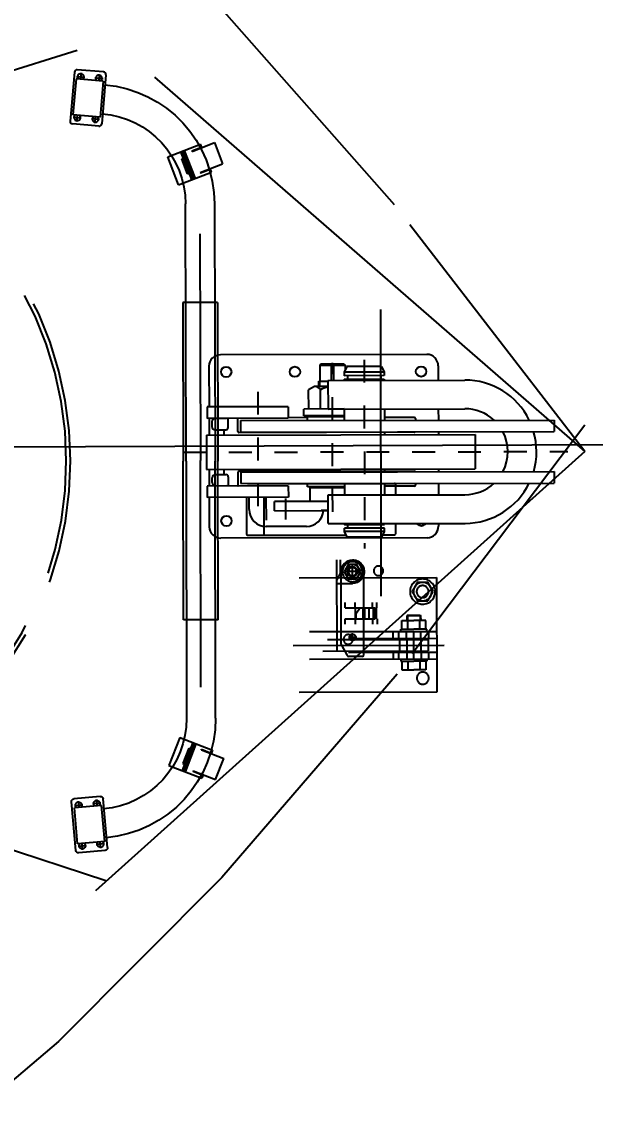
# Model space of a CAD drawing. Header units: millimetres. Extents: x -4 to 3776, y -4 to 4079.
# Drawn here: x 353.024 to 355.525, y 168.958 to 173.715 of the extents above; entities that cross this region are included whole.
import ezdxf
from ezdxf import colors
from ezdxf.entities.mleader import LeaderData, LeaderLine
from ezdxf.math import Vec2, Vec3

# ---------------------------------------------------------------- set-up
doc = ezdxf.new("R2010")
doc.units = ezdxf.units.MM
for name, pattern in [('ACAD_ISO02W100', [15, 12, -3]), ('CENTER', [2, 1.25, -0.25, 0.25, -0.25]), ('CENTER2', [1.125, 0.75, -0.125, 0.125, -0.125]), ('HIDDEN2', [0.1875, 0.125, -0.0625]), ('PHANTOM', [2.5, 1.25, -0.25, 0.25, -0.25, 0.25, -0.25]), ('点划线-1', [7, 5, -1, 0, -1])]:
    doc.linetypes.add(name, pattern=pattern)
doc.layers.add('03-input', color=3, linetype='Continuous')
doc.layers.add('BK_kedu', color=255, linetype='Continuous')
doc.styles.get("Standard").update_dxf_attribs({"font": 'arial.ttf'})

# ---------------------------------------------------------------- blocks, each defined once
blk = doc.blocks.new('pipe support-p')
at = {"layer": '03-input', "color": 0, "linetype": 'Continuous'}
for p, q in [((-30, 32), (-30, 3)), ((-27, 35), (27, 35)), ((-26.8465131942321, 27.5), (-20, 27.5)), ((-22.5, 32.16772810541443), (-22.5, 23.20107844975428)), ((-20, 32.5), (-20, 2.5)), ((-20, 32.5), (20, 32.5)), ((20, 32.5), (20, 2.5)), ((26.84651319423574, 27.5), (20, 27.5)), ((22.5, 32.16772810541443), (22.5, 23.20107844975428)), ((30, 32), (30, 3)), ((-27, 0), (27, 0)), ((-26.8465131942321, 7.5), (-20, 7.5)), ((-22.5, 2.832271894585574), (-22.5, 11.798921550253)), ((-20, 2.5), (20, 2.5)), ((26.84651319423574, 7.5), (20, 7.5)), ((22.5, 2.832271894585574), (22.5, 11.798921550253))]:
    blk.add_line(p, q, dxfattribs=at)
for centre, radius, start, end in [((-27, 32), 3, 90, 180), ((-22.5, 27.5), 3.5, 44.41530859717057, 315.5846914028294), ((22.5, 27.5), 3.5, 224.4153085971706, 135.5846914028294), ((27, 32), 3, 0, 90), ((-27, 3), 3, 180, 270), ((-22.5, 7.5), 3.5, 44.41530859717057, 315.5846914028294), ((22.5, 7.5), 3.5, 224.4153085971706, 135.5846914028294), ((27, 3), 3, 270, 0)]:
    blk.add_arc(centre, radius, start, end, dxfattribs=at)
blk = doc.blocks.new('hook-b')
at = {"layer": '03-input', "color": 0, "linetype": 'Continuous'}
for p, q in [((192.314045532672, 85), (12.31404134821423, 85)), ((192.3140455326757, 84.99999999999636), (12.31404134821423, 84.99999999999636)), ((98.97912000494034, 75.8499999999949), (99.97912000494034, 76.8499999999949)), ((99.97912000494034, 76.8499999999949), (120.0207505652834, 76.84999999999854)), ((108.9999352851119, 76.8499999999949), (108.9999352851119, 62.49999999999272)), ((110.9999352851119, 76.84999999999854), (110.9999352851119, 62.49999999999454)), ((120.0207505652834, 76.84999999999854), (121.0207505652834, 75.84999999999854)), ((2.314041348214232, 74.99999999999636), (2.314041348214232, 39.50000000000182)), ((98.97912000494034, 75.8499999999949), (98.97912000494034, 61.84999999999854)), ((98.97912000494034, 75.8499999999949), (121.0207505652834, 75.8499999999949)), ((122.629296683328, 74.49999999999636), (120.2292966833302, 69.50000000000182)), ((120.2292966833302, 69.50000000000182), (120.2292966833302, 66.5)), ((155.2292966833302, 69.50000000000182), (120.2292966833302, 69.50000000000182)), ((121.0207505652834, 75.84999999999854), (121.0207505652834, 71.14886225407281)), ((152.8292966833287, 74.49999999999818), (122.6292966833316, 74.49999999999818)), ((152.8292966833287, 74.49999999999818), (155.2292966833302, 69.50000000000182)), ((155.2292966833302, 69.50000000000182), (155.2292966833302, 66.50000000000182)), ((202.3140455326757, 74.99999999999636), (202.3140455326757, 62.49999999999454)), ((94.41147801698753, 57.14991900137647), (89.21532559428306, 54.14991900137647)), ((106.1060190200842, 57.14991900137466), (94.41147801698753, 57.14991900137466)), ((97.99993528511186, 61.84999999999854), (106.1060190200842, 61.84999999999854)), ((97.99993528511186, 57.14991900137466), (97.99993528511186, 61.84999999999854)), ((98.99993528511186, 57.14991900137466), (98.99993528511186, 61.84999999999854)), ((99.99993528511186, 61.84999999999854), (106.1060190200878, 61.84999999999854)), ((106.1060190200878, 62.49999999999454), (225.4093379683509, 62.49999999999818)), ((106.1060190200878, 62.49999999999454), (106.1060190200878, 37.49999999999818)), ((155.2292966833302, 66.50000000000182), (120.2292966833302, 66.5)), ((120.2292966833265, 63.49999999999818), (120.2292966833229, 62.49999999999454)), ((120.2292966833265, 63.49999999999818), (155.2292966833302, 63.49999999999091)), ((123.0392199801172, 66.50000000000364), (123.0392199801172, 63.50000000000182)), ((152.2292966833302, 66.50000000000364), (152.2292966833302, 63.50000000000182)), ((155.2292966833302, 63.50000000000182), (155.2292966833302, 62.49999999999636)), ((89.21532559428306, 37.49991900137684), (89.21532559428306, 54.14991900137647)), ((99.60763043969564, 37.49991900137502), (99.60763043969564, 54.14991900137647)), ((71.32318699267125, 39.50000000000182), (0.5266343605726433, 39.50000000000364)), ((0.5266343605726433, 39.50000000000364), (0.5266343605726433, 29.50000000000364)), ((71.32318699267125, 39.50000000000182), (71.32318699266762, 29.5)), ((71.32318699267125, 29.5), (0.5266343605726433, 29.50000000000364)), ((2.314041348214232, 29.50000000000182), (2.314041348214232, 15)), ((17.37719708510849, 29.50000000000364), (7.833262738447957, 29.50000000000364)), ((18.89704404769509, 21.50000000000364), (18.89704404769509, 29.50000000000364)), ((27.31404134821423, 18.00000000000364), (27.31404134821787, 29)), ((87.99993528511186, 29.99999999999818), (71.32318699266762, 29.99999999999818)), ((120.2292966833156, 37.49991900137502), (84.99993528511186, 37.49991900137684)), ((84.99993528511186, 31.49991900137502), (84.99993528511186, 37.49991900137502)), ((120.229296683312, 31.49991900137684), (84.99993528511186, 31.49991900137684)), ((120.2292966833083, 30.49999999999818), (87.99993528511186, 30.49999999999636)), ((87.99993528511186, 30.49999999999636), (87.99993528511186, 27.49999999999636)), ((93.99993528511186, 31.49991900137684), (120.2292966833083, 31.49991900137684)), ((93.99993528511186, 31.49991900137684), (93.9999352851155, 30.49999999999818)), ((106.1060190200878, 37.49999999999818), (225.4093379683509, 37.5)), ((120.2292966833156, 37.49999999999818), (120.2292966833083, 27.5)), ((155.2292966833229, 37.49999999999818), (155.2292966833193, 27.5)), ((181.3140413482179, 30), (155.2292966833229, 30)), ((182.3140413482179, 29), (182.3140413482142, 27.5)), ((202.3140455326757, 37.49999999999818), (202.3140455326757, 27.50000000000182)), ((4.833262738447957, 26.50000000000364), (4.833262738440681, 22.50000000000364)), ((7.833262738440681, 19.50000000000364), (16.89704404769509, 19.50000000000364)), ((15.08678740672622, 19.50000000000364), (15.08678740672622, 15)), ((29.81404134822151, 27.5), (303.3312953662753, 27.5)), ((29.81404134822151, 27.5), (29.81404134821787, 17.50000000000182)), ((303.3312953662753, 27.5), (303.3312953662753, 17.5)), ((-3.637978807091713e-12, 15), (234.3879185086298, 15)), ((-3.637978807091713e-12, 15), (0, -14.99999999999818)), ((181.3140413482142, 17), (28.31404134821423, 17.00000000000364)), ((181.3140413482142, 17), (28.31404134821423, 17.00000000000364)), ((29.81404134821787, 17.50000000000182), (303.3312953662753, 17.5)), ((155.2292966833193, 17.50000000000364), (155.2292966833193, 15.00000000000182)), ((202.3140455326757, 17.50000000000182), (202.3140455326757, 15.00000000000182)), ((234.3879185086298, 15), (234.3879185086298, -15)), ((0, -14.99999999999818), (234.3879185086298, -15)), ((2.314041348214232, -14.99999999999818), (2.314041348214232, -29.5)), ((15.08678740672985, -14.99999999999818), (15.08678740672985, -19.50000000000182)), ((27.31404134821423, -18.00000000000364), (27.31404134821787, -29)), ((181.3140413482142, -17), (28.31404134821423, -17.00000000000364)), ((181.3140413482142, -17), (28.31404134821423, -17.00000000000364)), ((29.81404134822151, -17.50000000000182), (303.3312953662753, -17.49999999999818)), ((29.81404134822151, -17.50000000000182), (29.81404134821787, -27.50000000000364)), ((155.229296683312, -14.99999999999818), (155.2292966833083, -17.49999999999818)), ((202.3140455326757, -14.99999999999818), (202.3140455326757, -17.5)), ((303.3312953662753, -17.49999999999818), (303.3312953662753, -27.50000000000182)), ((4.833262738447957, -26.50000000000364), (4.833262738440681, -22.50000000000364)), ((7.833262738440681, -19.50000000000364), (16.89704404769509, -19.50000000000364)), ((18.89704404769509, -21.50000000000364), (18.89704404769509, -29.50000000000364)), ((29.81404134821787, -27.50000000000364), (303.3312953662753, -27.50000000000182)), ((35.61404134821714, -27.50000000000182), (164.0140413482186, -27.50000000000182)), ((87.99993528511186, -30.50000000000364), (87.99993528511186, -27.50000000000364)), ((120.2292966832829, -27.50000000000182), (120.2292966832792, -37.5)), ((155.2292966833083, -27.50000000000182), (155.2292966833083, -37.5)), ((164.8140413482179, -28.30000000000109), (164.8140413482179, -37.5)), ((182.3140413482142, -27.50000000000364), (182.3140413482142, -29)), ((202.3140455326757, -27.50000000000364), (202.3140455326757, -37.50000000000182)), ((71.32318699267125, -29.50000000000364), (0.5266343605726433, -29.5)), ((0.5266343605726433, -29.5), (0.5266343605726433, -39.5)), ((17.37719708510849, -29.50000000000364), (7.833262738447957, -29.50000000000364)), ((71.32318699267125, -29.50000000000182), (71.32318699267125, -39.50000000000182)), ((120.2292966832792, -30.50000000000364), (87.99993528511186, -30.50000000000364)), ((89.99993528511186, -31.15000000000146), (120.2292966832792, -31.15000000000327)), ((89.99993528511186, -31.15000000000146), (89.99993528511186, -42.15000000000146)), ((89.99993528511186, -31.15000000000146), (89.99993528511186, -43.15000000000146)), ((93.99993528511186, -30.50000000000182), (93.99993528511186, -31.15000000000327)), ((106.1060190200878, -37.5), (225.4093379683618, -37.5)), ((106.1060190200878, -62.50000000000364), (106.1060190200878, -37.5)), ((181.3140413482142, -30), (155.2292966833083, -30)), ((71.32318699267125, -39.50000000000182), (0.5266343605726433, -39.50000000000364)), ((2.314041348214232, -39.50000000000364), (2.314041348214232, -65)), ((34.81404134821787, -39.50000000000364), (34.81404134821787, -71.70000000000073)), ((37.06367912231144, -50), (37.06367912231144, -39.50000000000364)), ((49.81404134821787, -39.50000000000364), (49.81404134821787, -72.50000000000182)), ((106.1060190200878, -43.15000000000146), (59.20084918127031, -43.15000000000146)), ((59.20084918127031, -51.15000000000146), (59.20084918127031, -43.15000000000146)), ((69.18799789806872, -58.95605574205365), (69.18799789806872, -40.55206994677246)), ((59.20084918127031, -51.15000000000146), (106.1060190200915, -51.14999999999964)), ((106.1060190200878, -51.15000000000146), (99.99993528511186, -51.15000000000146)), ((87.06367912231144, -65), (52.06367912231144, -65)), ((106.1060190200878, -62.50000000000364), (225.4093379683618, -62.50000000000182)), ((120.2292966832647, -62.50000000000364), (120.2292966832647, -63.5)), ((120.2292966832647, -63.5), (155.2292966832974, -63.49999999999091)), ((120.2292966833302, -69.50000000000182), (120.2292966833302, -66.5)), ((155.2292966833302, -66.50000000000182), (120.2292966833302, -66.5)), ((123.0392199801172, -66.50000000000364), (123.0392199801172, -63.50000000000182)), ((152.2292966833302, -66.50000000000364), (152.2292966833302, -63.50000000000182)), ((155.2292966833011, -62.50000000000364), (155.2292966832974, -63.49999999999091)), ((155.2292966833302, -69.50000000000182), (155.2292966833302, -66.50000000000182)), ((164.8140413482179, -62.50000000000364), (164.8140413482179, -71.70000000000073)), ((202.3140455326757, -62.50000000000364), (202.3140455326757, -65)), ((192.3140455326757, -75), (12.31404134821423, -75)), ((35.61404134821714, -72.50000000000182), (121.6692966833325, -72.50000000000182)), ((122.629296683328, -74.49999999999636), (120.2292966833302, -69.50000000000182)), ((155.2292966833302, -69.50000000000182), (120.2292966833302, -69.50000000000182)), ((152.8292966833287, -74.49999999999818), (122.6292966833316, -74.49999999999818)), ((152.8292966833287, -74.49999999999818), (155.2292966833302, -69.50000000000182)), ((153.7892966833278, -72.50000000000182), (164.0140413482186, -72.50000000000182))]:
    blk.add_line(p, q, dxfattribs=at)
at = {"layer": '03-input', "color": 0, "linetype": 'CENTER'}
for p, q in [((109.9999352851119, -52.24775181387304), (109.9999352851119, 77.8246253484831)), ((137.7292966833302, 80.45653313166804), (137.7292966833156, -84.23717798167672)), ((44.76992344760947, 52.7239251710489), (44.76992344760947, -51.12295016588723)), ((-20.53902839321017, 0), (315.2093335145437, 0))]:
    blk.add_line(p, q, dxfattribs=at)
at = {"layer": '03-input', "color": 0, "linetype": 'ACAD_ISO02W100'}
blk.add_line((51.81404134822151, -39.50000000000364), (51.81404134821787, -72.50000000000182), dxfattribs=at)
at = {"layer": '03-input', "color": 0, "linetype": 'Continuous'}
for centre in [(17.31404134821423, 69.99999999999636), (77.31404134821423, 69.99999999999636), (187.3140455326757, 69.99999999999636), (17.31404134821423, -60)]:
    blk.add_circle(centre, 4.5, dxfattribs=at)
for centre, radius, start, end in [((12.31404134821423, 74.99999999999636), 10, 90, 180), ((192.3140455326757, 74.99999999999636), 10, 0, 90), ((94.41147801698753, 51.14991900137466), 6.000000000000568, 29.99999999995821, 90), ((225.4093379683618, -1.818989403545856e-12), 62.5, 26.10388113733993, 90), ((109.9999352851082, 37.64991900137102), 19.5000000000043, 101.5187155150603, 122.2042275039485), ((7.833262738444319, 26.50000000000364), 3, 90, 180), ((28.31404134821787, 29), 1, 149.9999999998473, 180), ((181.3140413482179, 29), 1, 0, 90), ((225.4093379683618, 0), 37.5, 47.16657193395233, 90), ((7.833262738440681, 22.50000000000364), 3, 180, 270), ((16.89704404769145, 21.50000000000364), 2, 270, 0), ((28.31404134821423, 18.00000000000364), 1, 180, 270), ((181.3140413482142, 18), 1, 270, 330.0000000002223), ((225.4093379683618, 0), 37.5, 332.1818607153156, 27.81813928468435), ((225.4093379683618, -1.818989403545856e-12), 62.5, 343.739795291638, 16.26020470836198), ((28.31404134821423, -18.00000000000364), 1, 90, 180), ((181.3140413482179, -18), 1, 29.99999999995821, 90), ((7.833262738440681, -22.50000000000364), 3, 90, 180), ((7.833262738444319, -26.50000000000364), 3, 180, 270), ((16.89704404769145, -21.50000000000364), 2, 0, 90), ((164.0140413482186, -28.30000000000109), 0.8, 0, 90), ((225.4093379683618, 0), 37.5, 270, 312.8334280660476), ((225.4093379683618, -1.818989403545856e-12), 62.5, 270, 333.89611886266), ((28.31404134821787, -29.00000000000546), 1, 180, 210.0000000001527), ((181.3140413482142, -29), 1, 270, 0), ((52.06367912231144, -50), 15, 180, 270), ((87.06367912231144, -50), 15, 270, 355.603008952782), ((12.31404134821423, -65), 10, 180, 270), ((187.3140455326757, -60), 4.5, 213.7489885960005, 326.2510114039995), ((192.3140455326757, -65), 10, 270, 0), ((35.61404134821714, -71.70000000000073), 0.8, 180, 270), ((164.0140413482186, -71.70000000000073), 0.8, 270, 0)]:
    blk.add_arc(centre, radius, start, end, dxfattribs=at)
blk = doc.blocks.new('牵板A')
at = {"layer": '03-input', "color": 0, "linetype": 'CENTER2'}
for p, q in [((1063.431939478774, 387.9955075684092), (1063.431939478774, 402.0583715288184)), ((1070.954883284302, 395.0269395486129), (1055.908995673247, 395.0269395486129)), ((1063.431939478774, 317.9988419130867), (1063.431939478774, 327.0550371841408)), ((1067.822259218121, 322.5269395486129), (1059.041619739428, 322.5269395486129))]:
    blk.add_line(p, q, dxfattribs=at)
at = {"layer": '03-input', "color": 0, "linetype": 'Continuous'}
for p, q in [((1050.931939478774, 315.0311747086806), (1050.931939478774, 395.0269395486129)), ((1075.931939478774, 303.5269395486129), (1075.931939478774, 395.0269395486129)), ((1051.17099727893, 314.0829750626098), (1057.365585442043, 302.5787399025438)), ((1073.931939478774, 301.5269395486129), (1059.126527641887, 301.5269395486129))]:
    blk.add_line(p, q, dxfattribs=at)
for centre, radius in [((1063.431939478775, 395.0269395486129), 5.5), ((1063.431939478775, 322.5269395486129), 3.5)]:
    blk.add_circle(centre, radius, dxfattribs=at)
for centre, radius, start, end in [((1063.431939478775, 395.0269395486129), 12.5, 7.016477563892661e-15, 180), ((1052.931939478775, 315.0311747086807), 2, 180, 208.3007557660326), ((1059.126527641887, 303.5269395486129), 2, 208.3007557660326, 270), ((1073.931939478775, 303.5269395486129), 2, 270, 7.016477563892661e-15)]:
    blk.add_arc(centre, radius, start, end, dxfattribs=at)
blk = doc.blocks.new('A$C4EFE2257')
at = {"layer": '03-input', "color": 0, "linetype": 'Continuous'}
for p, q in [((4.00000084621206, 27.13407377918156), (4.00000084621206, 53.63284314425255)), ((29.00000084621206, 53.63284314425255), (4.00000084621206, 53.63284314425255)), ((29.00000084621206, 27.13407377918156), (29.00000084621206, 53.63284314425255)), ((8.462120604235679e-07, 38.70726038193425), (4.00000084621206, 38.70726038193425)), ((8.462120604235679e-07, -5.991061698296107e-06), (8.462120604235679e-07, 38.70726038193425)), ((3.50000084621206, 27.13407377918156), (3.50000084621206, 38.70726038193425)), ((29.00000084621206, 38.70726038193425), (33.00000084621206, 38.70726038193425)), ((29.50000084621206, 27.13407377918065), (29.50000084621206, 38.70726038193425)), ((33.00000084621206, -5.991061698296107e-06), (33.00000084621206, 38.70726038193425)), ((4.00000084621206, 27.13407377918156), (3.50000084621206, 27.13407377918156)), ((29.50000084621206, 27.13407377918065), (29.00000084621206, 27.13407377918065)), ((33.00000084621206, 19.49998023818989), (8.462120604235679e-07, 19.49998023818989)), ((8.462120604235679e-07, 17.58276871538692), (33.00000084621183, 17.58276871538692)), ((8.462120604235679e-07, 15.58276871538692), (33.00000084621183, 15.58276871538692)), ((7.50000084621206, 17.58276871538692), (7.500000846211833, 19.49998023818989)), ((7.500000846211833, 13.58276871538692), (7.500000846211833, 15.58276871538692)), ((7.500000846211833, 13.58276871538692), (25.50000084621183, 13.58276871538692)), ((25.50000084621183, 17.58276871538692), (25.50000084621183, 19.49998023818989)), ((25.50000084621183, 13.58276871538692), (25.50000084621183, 15.58276871538692)), ((8.462120604235679e-07, -5.991061698296107e-06), (33.00000084621206, -5.991061698296107e-06))]:
    blk.add_line(p, q, dxfattribs=at)
blk = doc.blocks.new('NJMFGNJ')
for p, q in [((337.3218131139005, 208.2713819684494), (323.9989806432751, 203.8297026958376)), ((324.109739512441, 207.4514320563328), (337.6650781262472, 203.2595949257381)), ((323.7729293347447, 207.3336474566821), (321.9020226449869, 205.6934408526037)), ((321.9020226449869, 205.6934408526037), (324.0449709144425, 203.7845175547864))]:
    blk.add_line(p, q)
at = {"color": 6, "linetype": '点划线-1'}
blk.add_line((321.4036271839041, 205.7220553450742), (354.054144681716, 205.7220553450742), dxfattribs=at)
at = {"layer": '03-input', "color": 0, "linetype": 'PHANTOM'}
for p, q in [((323.5135117613916, 206.7799762570116), (323.5156886815276, 205.657834684326)), ((323.6422874785041, 205.6580802820977), (323.6401105583662, 206.7802218547835)), ((323.5776974369857, 206.6493093738234), (323.5796161695819, 205.6602562724555)), ((323.5024769314959, 206.350148830492), (323.6528130029029, 206.3504404778465)), ((323.5024769314959, 206.350148830492), (323.5038200443112, 205.6578116595346)), ((323.6528130029029, 206.3504404778465), (323.6541561157177, 205.6581033068891)), ((322.7916833141613, 206.3160598879892), (322.794461517192, 204.8839737648835)), ((323.5051631571288, 204.9654744885767), (323.5038200443112, 205.6578116595346)), ((323.5178656016646, 204.5356931116394), (323.5156886815276, 205.657834684326)), ((323.5815349021776, 204.6712031710875), (323.5796161695819, 205.6602562724555)), ((323.6422874785041, 205.6580802820977), (323.6444643986384, 204.5359387094118)), ((323.6554992285359, 204.9657661359314), (323.6541561157177, 205.6581033068891)), ((322.9697194132824, 205.1663554158163), (322.9696058243127, 205.2249073594172)), ((322.9861981669714, 204.8293168185915), (322.9854306739347, 205.2249380591392)), ((323.1510675744844, 205.1471513920416), (322.5510687035237, 205.1459874126864)), ((322.5510687035237, 205.1459874126864), (322.5520386863212, 204.6459883535539)), ((322.9855995224026, 205.1379013862188), (322.9697194132824, 205.1663554158163)), ((322.9856302221245, 205.1220765365967), (322.9183746112311, 205.12194606278)), ((322.8117640994036, 205.014921104712), (322.8117180498218, 205.0386583791448)), ((322.8315451614314, 205.0149594793639), (322.8314991118496, 205.0386967537969)), ((322.9502315335947, 205.0151897272755), (322.9501854840142, 205.0389270017081)), ((322.8157203118095, 205.0149287796423), (322.815812410975, 204.9674542307769)), ((322.9502315335947, 205.0151897272755), (322.819676524215, 205.0149364545729)), ((322.819676524215, 205.0149364545729), (322.8197686233796, 204.967461905707)), ((322.8665568827938, 205.0110711737318), (322.866633632098, 204.9715090496771)), ((322.8741693585456, 205.0110859417006), (322.8742461078489, 204.9715238176459)), ((322.8886806626592, 205.0111140931845), (322.9045515618638, 204.987407518473)), ((322.9067131971349, 205.0151053030413), (322.9068052962995, 204.9676307541757)), ((322.8118561985673, 204.9674465558463), (322.8119022481509, 204.9437092814137)), ((322.9503236327602, 204.9677151784096), (322.8197686233796, 204.967461905707)), ((322.831637260596, 204.9674849304982), (322.8316833101783, 204.9437476560654)), ((322.9045515618638, 204.987407518473), (322.9045822615858, 204.9715826688511)), ((322.950369682342, 204.9439779039768), (322.9503236327602, 204.9677151784096)), ((323.5051631571288, 204.9654744885767), (323.6554992285359, 204.9657661359314)), ((323.1065235510777, 204.9120645357971), (322.55152459544, 204.9109878548939)), ((322.586530408998, 204.8810557086433), (322.586472210032, 204.9110556521913)), ((322.7166348034694, 204.8813081071671), (322.7165766045022, 204.9113080507151)), ((322.7409799799296, 204.8813553360604), (322.7409217809602, 204.9113552796083)), ((322.9365820699392, 204.8817347980986), (322.5515827944072, 204.8809879113459)), ((323.0287917468725, 204.8769136726273), (322.5890924236689, 204.8760606694643)), ((322.5890924236689, 204.8760606694643), (322.5891894219496, 204.8260607635513)), ((322.6215826626863, 204.8811237089376), (322.6215923625125, 204.876123718346)), ((322.6240826579814, 204.8811285588516), (322.6240923578088, 204.8761285682603)), ((322.6790825544848, 204.8812352569591), (322.6790922543145, 204.8762352663675)), ((322.6815825497822, 204.8812401068728), (322.6815922496084, 204.8762401162818)), ((322.9366984678758, 204.821734911003), (322.5516991923415, 204.8209880242503)), ((322.5867050059018, 204.7910558779998), (322.5866468069323, 204.8210558215474)), ((323.0488887075185, 204.8269525660256), (322.5891894219496, 204.8260607635513)), ((322.6216990606218, 204.8211238218414), (322.6216893607933, 204.8261238124327)), ((322.6241990559157, 204.8211286717554), (322.6241893560895, 204.8261286623467)), ((322.6791989524208, 204.8212353698629), (322.6791892525935, 204.8262353604543)), ((322.6816989477165, 204.8212402197769), (322.681689247888, 204.8262402103682)), ((322.7168094003732, 204.791308276523), (322.7167512014037, 204.8213082200712)), ((322.7411545768323, 204.7913555054165), (322.7410963778651, 204.8213554489647)), ((323.1067563469469, 204.7920647616053), (322.5517573913098, 204.7909880807021)), ((322.5520386863212, 204.6459883535539), (323.1520375572784, 204.6471523329085))]:
    blk.add_line(p, q, dxfattribs=at)
at = {"layer": '03-input', "color": 0, "linetype": 'CENTER'}
blk.add_line((322.9183261794051, 205.1469113175484), (322.9182234948675, 205.1998423305541), dxfattribs=at)
at = {"layer": '03-input', "color": 0, "linetype": 'HIDDEN2', "ltscale": 0.5}
for p, q in [((322.9067131971349, 205.0151053030413), (322.9066671475531, 205.0388425774739)), ((322.9068052962995, 204.9676307541757), (322.9068513458823, 204.9438934797426)), ((322.6203326650385, 204.8811212839803), (322.6202744660695, 204.9111212275286)), ((322.6828325474301, 204.8812425318298), (322.6827743484617, 204.911242475378)), ((322.6204490629739, 204.8211213968847), (322.62050726194, 204.7911214533365)), ((322.682948945365, 204.8212426447339), (322.6830071443321, 204.791242701186))]:
    blk.add_line(p, q, dxfattribs=at)
at = {"layer": '03-input', "color": 0, "linetype": 'HIDDEN2'}
for p, q in [((322.8289928053192, 205.0109983005771), (322.8290695546231, 204.9714361765224)), ((322.8475702861923, 205.0110343403184), (322.8476470354965, 204.9714722162639)), ((322.6215923625125, 204.876123718346), (322.6216893607933, 204.8261238124327)), ((322.6815922496084, 204.8762401162818), (322.681689247888, 204.8262402103682)), ((322.714092188452, 204.8763031651632), (322.7141891867316, 204.82630325925))]:
    blk.add_line(p, q, dxfattribs=at)
at = {"layer": '03-input', "color": 0, "linetype": 'Continuous'}
for p, q in [((322.5994708324495, 204.9585809585015), (322.6514322589003, 204.9586817620709)), ((322.5995435811609, 204.9210810290666), (322.5994708324495, 204.9585809585015)), ((322.6238863956988, 204.9822962881851), (322.6213912503159, 204.9797914429752)), ((322.6213912503159, 204.9797914429752), (322.6813911374118, 204.979907840911)), ((322.6213912503159, 204.9797914429752), (322.6214323153518, 204.9586235631031)), ((322.6788862922022, 204.9824029862924), (322.6238863956988, 204.9822962881851)), ((322.6238863956988, 204.9822962881851), (322.6239323106486, 204.9586284130168)), ((322.6255242943843, 204.9211314308514), (322.6254515456758, 204.9586313602863)), ((322.7033936853489, 204.9587825656397), (322.6514322589003, 204.9586817620709)), ((322.6774857208351, 204.9212322344202), (322.6774129721255, 204.9587321638554)), ((322.6788862922022, 204.9824029862924), (322.6813911374118, 204.979907840911)), ((322.6788862922022, 204.9824029862924), (322.6789322071538, 204.958735111125)), ((322.6813911374118, 204.979907840911), (322.6814322024477, 204.9587399610383)), ((322.7034664340591, 204.9212826362048), (322.7033936853489, 204.9587825656397)), ((322.5952551134576, 204.9210727095711), (322.6515050076094, 204.9211818326357)), ((322.5952745131135, 204.9110727283885), (322.5952551134576, 204.9210727095711)), ((322.7077549017624, 204.9212909557002), (322.6515050076094, 204.9211818326357)), ((322.7077743014171, 204.9112909745175), (322.7077549017624, 204.9212909557002)), ((322.5955073089845, 204.791072954197), (322.5955267086404, 204.7810729730141)), ((322.5955267086404, 204.7810729730141), (322.6517766027922, 204.7811820960789)), ((322.5998151763437, 204.7810812925098), (322.5998879250528, 204.7435813630748)), ((322.6257958895688, 204.781131694294), (322.6258686382773, 204.7436317648591)), ((322.7080264969452, 204.7812912191431), (322.6517766027922, 204.7811820960789)), ((322.6777573160156, 204.7812324978631), (322.6778300647271, 204.7437325684282)), ((322.7037380292419, 204.7812828996479), (322.7038107779522, 204.743782970213)), ((322.7080070972905, 204.7912912003257), (322.7080264969452, 204.7812912191431)), ((322.5998879250528, 204.7435813630748), (322.6518493515025, 204.7436821666439)), ((322.7038107779522, 204.743782970213), (322.6518493515025, 204.7436821666439))]:
    blk.add_line(p, q, dxfattribs=at)
at = {"layer": '03-input', "color": 0, "linetype": 'CENTER', "ltscale": 0.5}
for q in [(322.6515244072654, 204.911181851453), (322.6516731759722, 204.8344957360939)]:
    blk.add_line((322.6517572031363, 204.7911820772615), q, dxfattribs=at)
at = {"layer": '03-input', "color": 0, "linetype": 'CENTER2'}
blk.add_line((323.1775709364019, 204.8522022526353), (322.519325140075, 204.8509252760365), dxfattribs=at)
at = {"layer": '03-input', "color": 0, "linetype": 'PHANTOM'}
for points in [[(321.9020226449869, 205.6934408526037), (322.7291750659347, 206.7725924091623), (323.5003812671908, 207.654676698025), (324.218947532045, 208.3637524604081), (324.8881801437872, 208.9238784375274), (325.5113853857073, 209.3591133705989), (326.0918695410953, 209.6935160008387), (326.632938893241, 209.9511450694627), (327.1378997254342, 210.156059317687), (327.6099994653067, 210.3288399044781), (328.0522501178571, 210.4761576598059), (328.4676048324255, 210.6012058313905)], [(321.9022446890925, 205.8078983917612), (322.7252038582209, 204.7255456694706), (323.4929818347597, 203.8404757986376), (324.208791531028, 203.1286173910073), (324.8758458593446, 202.5658990583246), (325.4973577320288, 202.1282494123346), (326.0765400613995, 201.7915970647824), (326.616605759776, 201.531870627413), (327.120767739477, 201.3249987119713), (327.5921935503611, 201.1503877146318), (328.033869292443, 201.0013551692855), (328.4487357032768, 200.8746963942528)]]:
    blk.add_lwpolyline(points, dxfattribs=at)
for points in [[(322.9364873205217, 205.2045875061899), (322.954821682342, 205.1729732559311), (322.9366101194074, 205.1412881077022), (322.9000641946516, 205.1412172097322), (322.8817298328304, 205.1728314599912), (322.8999413957645, 205.2045166082198)], [(322.6354537798493, 205.1249010771517), (322.6586253457849, 205.0849459540077), (322.6356089770966, 205.0449012276911), (322.5894210424728, 205.0448116245183), (322.5662494765396, 205.0847667476624), (322.5892658452273, 205.1248114739792)]]:
    blk.add_lwpolyline(points, close=True, dxfattribs=at)
for centre, radius in [((322.8045279742814, 205.1761233291068), 0.02077015421265646), ((322.9182757575853, 205.1729023579612), 0.04351841835032782), ((322.9182757575853, 205.1729023579612), 0.03164975880023841), ((322.9182748371356, 205.1733768240511), 0.01780298932513411), ((322.9380175245116, 205.1931962607304), 0.003956219850029801), ((322.6124374111605, 205.0848563508349), 0.05499999999999992), ((322.6124374111605, 205.0848563508349), 0.03999999999999994), ((322.6124374111605, 205.0848563508349), 0.02624999999999996), ((322.9376405471077, 204.8776864026614), 0.02077015421265646), ((322.613169748173, 204.7073570611902), 0.02624999999999996)]:
    blk.add_circle(centre, radius, dxfattribs=at)
for centre, radius, start, end in [((324.0357317989139, 206.7809893478221), 0.5222210202039338, 94.92084146118508, 180.111151913752), ((324.0357317989139, 206.7809893478221), 0.3956219850029802, 94.92084146118508, 180.111151913752), ((322.9182748371356, 205.1733768240511), 0.05143085805038742, 90.11115191700942, 270.1111519170094), ((322.9182748371356, 205.1733768240511), 0.01978109925014901, 90.11115191700942, 0.1111519137519836), ((324.0400856391869, 204.5367062024497), 0.5222210202039338, 180.111151913752, 265.301462353064), ((324.0400856391869, 204.5367062024497), 0.3956219850029802, 180.111151913752, 265.301462353064)]:
    blk.add_arc(centre, radius, start, end, dxfattribs=at)
at = {"layer": '03-input', "color": 0, "linetype": 'PHANTOM', "extrusion": (0, 0, -1)}
blk.add_ellipse((325.4284836127595, 205.6638430184275), major_axis=(-0.002762974937196912, 1.424236465970051), ratio=0.9000000000014562, start_param=2.440358289011793, end_param=6.984419671757585, dxfattribs=at)
at = {"layer": '03-input', "color": 0, "linetype": 'PHANTOM', "extrusion": (0, 0, -0.9999999999999999)}
blk.add_ellipse((325.4284836127595, 205.6638430184275), major_axis=(-0.002724600285291377, 1.404455403942688), ratio=0.9000000000014571, start_param=2.440358289011794, end_param=6.984419671757585, dxfattribs=at)
at = {"layer": '03-input', "color": 0, "linetype": 'PHANTOM'}
for name, p, xscale, yscale, zscale, rotation in [('pipe support-p', (324.1322258964024, 207.2502862784538), -0.003956219850029802, 0.003956219850029801, 0.003956219850029801, 95.11115191058403), ('A$C4EFE2257', (323.6697257292348, 206.8638204782597), 0.003956219850029801, 0.003956219850029801, 0.003956219850029801, 68.89397712128168), ('hook-b', (323.5527914449637, 205.6966432933015), -0.004999999999999992, 0.004999999999999992, 0.004999999999999992, 0.1111519105077807), ('牵板A', (327.1284692727376, 203.6187281114137), -0.003956219850029801, 0.003956219850029801, 0.003956219850029801, 0.1111519105077807), ('A$C4EFE2257', (323.6744037028918, 204.4524556197863), -0.003956219850029803, 0.003956219850029804, 0.003956219850029803, 111.3283266997339), ('pipe support-p', (324.1383998467392, 204.0677871939379), 0.003956219850029801, 0.003956219850029801, 0.003956219850029801, 85.11115191043167)]:
    blk.add_blockref(name, p, dxfattribs=dict(at, xscale=xscale, yscale=yscale, zscale=zscale, rotation=rotation))

msp = doc.modelspace()

# ---------------------------------------------------------------- block references
at = {"xscale": -1, "rotation": 0.2223038210638429}
msp.add_blockref('NJMFGNJ', (678.1778721441115, -32.60228719135011), dxfattribs=at)

# ---------------------------------------------------------------- leaders
at = {"layer": 'BK_kedu'}
ml = msp.add_multileader_mtext('Standard', dxfattribs=at)
ml.set_content('', color=256)
ml.set_leader_properties()
ml.build(insert=Vec2(0, 0))
ml.multileader.update_dxf_attribs({"text_right_attachment_type": 6, "dogleg_length": 0.36, "arrow_head_size": 0.18})
ctx = ml.context
ctx.base_point, ctx.char_height, ctx.arrow_head_size, ctx.landing_gap_size, ctx.plane_origin = Vec3(3775.998586345596, 4079.3284131595), 0.18, 0.18, 0.09, Vec3(3774.638586345596, 4079.3284131595)
ctx.right_attachment = 6
notes = []
notes.append((ctx, [(0, (0, 0, 0), (0, 0), (1, 0), 1, [])]))
ctx.mtext.insert, ctx.mtext.flow_direction = Vec3(3776.088586345596, 4079.4184131595), 5
for ctx, leaders in notes:
    for number, flags, end, landing, length, lines in leaders:
        leader = LeaderData()
        leader.index, (leader.has_last_leader_line, leader.has_dogleg_vector, leader.attachment_direction) = number, flags
        leader.last_leader_point, leader.dogleg_vector, leader.dogleg_length = Vec3(end), Vec3(landing), length
        for number, points, colour, breaks in lines:
            line = LeaderLine()
            line.index, line.vertices, line.color, line.breaks = number, Vec3.list(points), colors.encode_raw_color(colour), breaks
            leader.lines.append(line)
        ctx.leaders.append(leader)

doc.saveas('drawing.dxf')
